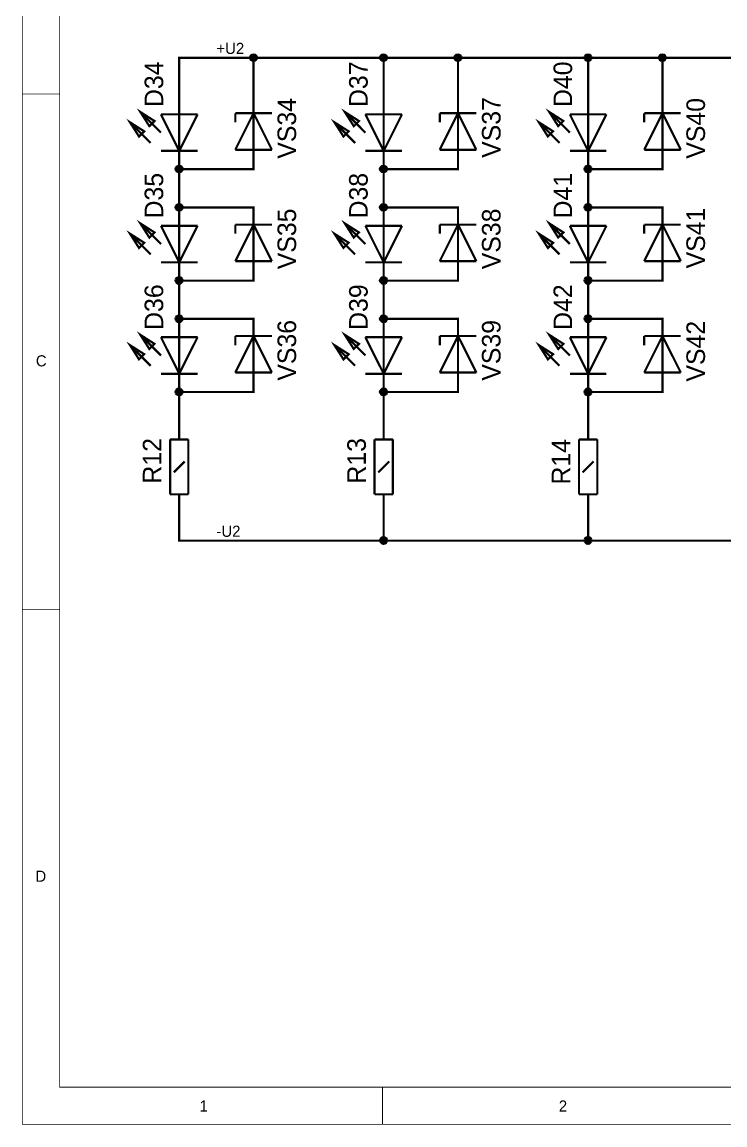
# Model space of a CAD drawing. Header units: millimetres. Extents: x 0 to 394, y 0 to 282.
# Drawn here: x 0 to 96, y 0 to 150.8 of the extents above; entities that cross this region are included whole.
import ezdxf

# ---------------------------------------------------------------- set-up
doc = ezdxf.new("R2010")
doc.units = ezdxf.units.MM
doc.layers.add('Sheet', color=255, linetype='Continuous')

msp = doc.modelspace()

# ---------------------------------------------------------------- linework, layer by layer
at = {"layer": 'Sheet'}
for points, const_width in [([(0, 281.94), (393.66, 281.94), (393.66, 0.04), (0, 0.04), (0, 281.94)], 0.0991), ([(5.08, 276.86), (388.58, 276.86), (388.58, 5.12), (5.08, 5.12), (5.08, 276.86)], 0.0991), ([(21.43, 140.67), (21.43, 145.91), (31.59, 145.91), (31.59, 140.83)], 0.3), ([(31.59, 145.91), (49.37, 145.91), (59.53, 145.91), (77.31, 145.91), (87.47, 145.91), (105.25, 145.91), (115.41, 145.91), (133.19, 145.91), (143.35, 145.91), (161.13, 145.91), (171.29, 145.91), (189.07, 145.91), (199.23, 145.91), (217.01, 145.91), (227.17, 145.91), (244.95, 145.91), (255.11, 145.91), (272.89, 145.91), (283.05, 145.91), (300.83, 145.91), (310.99, 145.91), (330.25, 145.91)], 0.3), ([(49.37, 140.67), (49.37, 145.91)], 0.3), ([(59.53, 145.91), (59.53, 140.83)], 0.3), ([(77.31, 140.67), (77.31, 145.91)], 0.3), ([(87.47, 145.91), (87.47, 140.83)], 0.3), ([(5.08, 140.97), (0, 140.97)], 0.0991), ([(21.43, 138.17), (21.43, 140.67)], 0.3), ([(31.59, 138.33), (31.59, 140.83)], 0.3), ([(49.37, 138.17), (49.37, 140.67)], 0.3), ([(59.53, 138.33), (59.53, 140.83)], 0.3), ([(77.31, 138.17), (77.31, 140.67)], 0.3), ([(87.47, 138.33), (87.47, 140.83)], 0.3), ([(18.93, 135.67), (16.11, 138.5)], 0.3), ([(17.34, 136.56), (16.11, 138.5)], 0.3), ([(18.05, 137.26), (16.11, 138.5)], 0.3), ([(18.93, 138.17), (23.93, 138.17)], 0.3), ([(18.93, 138.17), (21.43, 133.17)], 0.3), ([(23.93, 138.17), (21.43, 133.17)], 0.3), ([(21.43, 133.17), (21.43, 138.17)], 0.3), ([(34.09, 138.33), (29.09, 138.33)], 0.3), ([(29.09, 133.33), (31.59, 138.33)], 0.3), ([(29.09, 138.33), (29.09, 137.08)], 0.3), ([(31.59, 133.33), (31.59, 138.33)], 0.3), ([(31.59, 138.33), (34.09, 133.33)], 0.3), ([(46.87, 135.67), (44.05, 138.5)], 0.3), ([(45.28, 136.56), (44.05, 138.5)], 0.3), ([(45.99, 137.26), (44.05, 138.5)], 0.3), ([(46.87, 138.17), (51.87, 138.17)], 0.3), ([(46.87, 138.17), (49.37, 133.17)], 0.3), ([(51.87, 138.17), (49.37, 133.17)], 0.3), ([(49.37, 133.17), (49.37, 138.17)], 0.3), ([(62.03, 138.33), (57.03, 138.33)], 0.3), ([(57.03, 133.33), (59.53, 138.33)], 0.3), ([(57.03, 138.33), (57.03, 137.08)], 0.3), ([(59.53, 133.33), (59.53, 138.33)], 0.3), ([(59.53, 138.33), (62.03, 133.33)], 0.3), ([(74.81, 135.67), (71.99, 138.5)], 0.3), ([(73.22, 136.56), (71.99, 138.5)], 0.3), ([(73.93, 137.26), (71.99, 138.5)], 0.3), ([(74.81, 138.17), (79.81, 138.17)], 0.3), ([(74.81, 138.17), (77.31, 133.17)], 0.3), ([(79.81, 138.17), (77.31, 133.17)], 0.3), ([(77.31, 133.17), (77.31, 138.17)], 0.3), ([(89.97, 138.33), (84.97, 138.33)], 0.3), ([(84.97, 133.33), (87.47, 138.33)], 0.3), ([(84.97, 138.33), (84.97, 137.08)], 0.3), ([(87.47, 133.33), (87.47, 138.33)], 0.3), ([(87.47, 138.33), (89.97, 133.33)], 0.3), ([(17.52, 134.26), (14.69, 137.09)], 0.3), ([(16.64, 135.85), (14.69, 137.09)], 0.3), ([(15.93, 135.14), (14.69, 137.09)], 0.3), ([(45.46, 134.26), (42.63, 137.09)], 0.3), ([(44.58, 135.85), (42.63, 137.09)], 0.3), ([(43.87, 135.14), (42.63, 137.09)], 0.3), ([(73.4, 134.26), (70.57, 137.09)], 0.3), ([(72.52, 135.85), (70.57, 137.09)], 0.3), ([(71.81, 135.14), (70.57, 137.09)], 0.3), ([(18.93, 133.17), (23.93, 133.17)], 0.3), ([(21.43, 133.17), (21.43, 130.67)], 0.3), ([(34.09, 133.33), (29.09, 133.33)], 0.3), ([(31.59, 133.33), (31.59, 130.83)], 0.3), ([(46.87, 133.17), (51.87, 133.17)], 0.3), ([(49.37, 133.17), (49.37, 130.67)], 0.3), ([(62.03, 133.33), (57.03, 133.33)], 0.3), ([(59.53, 133.33), (59.53, 130.83)], 0.3), ([(74.81, 133.17), (79.81, 133.17)], 0.3), ([(77.31, 133.17), (77.31, 130.67)], 0.3), ([(89.97, 133.33), (84.97, 133.33)], 0.3), ([(87.47, 133.33), (87.47, 130.83)], 0.3), ([(31.59, 125.59), (31.59, 125.43), (21.43, 125.43), (21.43, 130.67), (31.59, 130.67), (31.59, 130.83)], 0.3), ([(59.53, 125.59), (59.53, 125.43), (49.37, 125.43), (49.37, 130.67), (59.53, 130.67), (59.53, 130.83)], 0.3), ([(87.47, 125.59), (87.47, 125.43), (77.31, 125.43), (77.31, 130.67), (87.47, 130.67), (87.47, 130.83)], 0.3), ([(21.43, 122.93), (21.43, 125.43)], 0.3), ([(31.59, 123.09), (31.59, 125.59)], 0.3), ([(49.37, 122.93), (49.37, 125.43)], 0.3), ([(59.53, 123.09), (59.53, 125.59)], 0.3), ([(77.31, 122.93), (77.31, 125.43)], 0.3), ([(87.47, 123.09), (87.47, 125.59)], 0.3), ([(18.93, 120.43), (16.11, 123.26)], 0.3), ([(17.34, 121.32), (16.11, 123.26)], 0.3), ([(18.05, 122.02), (16.11, 123.26)], 0.3), ([(18.93, 122.93), (23.93, 122.93)], 0.3), ([(18.93, 122.93), (21.43, 117.93)], 0.3), ([(23.93, 122.93), (21.43, 117.93)], 0.3), ([(21.43, 117.93), (21.43, 122.93)], 0.3), ([(34.09, 123.09), (29.09, 123.09)], 0.3), ([(29.09, 118.09), (31.59, 123.09)], 0.3), ([(29.09, 123.09), (29.09, 121.84)], 0.3), ([(31.59, 118.09), (31.59, 123.09)], 0.3), ([(31.59, 123.09), (34.09, 118.09)], 0.3), ([(46.87, 120.43), (44.05, 123.26)], 0.3), ([(45.28, 121.32), (44.05, 123.26)], 0.3), ([(45.99, 122.02), (44.05, 123.26)], 0.3), ([(46.87, 122.93), (51.87, 122.93)], 0.3), ([(46.87, 122.93), (49.37, 117.93)], 0.3), ([(51.87, 122.93), (49.37, 117.93)], 0.3), ([(49.37, 117.93), (49.37, 122.93)], 0.3), ([(62.03, 123.09), (57.03, 123.09)], 0.3), ([(57.03, 118.09), (59.53, 123.09)], 0.3), ([(57.03, 123.09), (57.03, 121.84)], 0.3), ([(59.53, 118.09), (59.53, 123.09)], 0.3), ([(59.53, 123.09), (62.03, 118.09)], 0.3), ([(74.81, 120.43), (71.99, 123.26)], 0.3), ([(73.22, 121.32), (71.99, 123.26)], 0.3), ([(73.93, 122.02), (71.99, 123.26)], 0.3), ([(74.81, 122.93), (79.81, 122.93)], 0.3), ([(74.81, 122.93), (77.31, 117.93)], 0.3), ([(79.81, 122.93), (77.31, 117.93)], 0.3), ([(77.31, 117.93), (77.31, 122.93)], 0.3), ([(89.97, 123.09), (84.97, 123.09)], 0.3), ([(84.97, 118.09), (87.47, 123.09)], 0.3), ([(84.97, 123.09), (84.97, 121.84)], 0.3), ([(87.47, 118.09), (87.47, 123.09)], 0.3), ([(87.47, 123.09), (89.97, 118.09)], 0.3), ([(17.52, 119.02), (14.69, 121.85)], 0.3), ([(16.64, 120.61), (14.69, 121.85)], 0.3), ([(15.93, 119.9), (14.69, 121.85)], 0.3), ([(45.46, 119.02), (42.63, 121.85)], 0.3), ([(44.58, 120.61), (42.63, 121.85)], 0.3), ([(43.87, 119.9), (42.63, 121.85)], 0.3), ([(73.4, 119.02), (70.57, 121.85)], 0.3), ([(72.52, 120.61), (70.57, 121.85)], 0.3), ([(71.81, 119.9), (70.57, 121.85)], 0.3), ([(18.93, 117.93), (23.93, 117.93)], 0.3), ([(21.43, 117.93), (21.43, 115.43)], 0.3), ([(34.09, 118.09), (29.09, 118.09)], 0.3), ([(31.59, 118.09), (31.59, 115.59)], 0.3), ([(46.87, 117.93), (51.87, 117.93)], 0.3), ([(49.37, 117.93), (49.37, 115.43)], 0.3), ([(62.03, 118.09), (57.03, 118.09)], 0.3), ([(59.53, 118.09), (59.53, 115.59)], 0.3), ([(74.81, 117.93), (79.81, 117.93)], 0.3), ([(77.31, 117.93), (77.31, 115.43)], 0.3), ([(89.97, 118.09), (84.97, 118.09)], 0.3), ([(87.47, 118.09), (87.47, 115.59)], 0.3), ([(31.59, 110.35), (31.59, 110.19), (21.43, 110.19), (21.43, 115.43), (31.59, 115.43), (31.59, 115.59)], 0.3), ([(59.53, 110.35), (59.53, 110.19), (49.37, 110.19), (49.37, 115.43), (59.53, 115.43), (59.53, 115.59)], 0.3), ([(87.47, 110.35), (87.47, 110.19), (77.31, 110.19), (77.31, 115.43), (87.47, 115.43), (87.47, 115.59)], 0.3), ([(21.43, 107.69), (21.43, 110.19)], 0.3), ([(31.59, 107.85), (31.59, 110.35)], 0.3), ([(49.37, 107.69), (49.37, 110.19)], 0.3), ([(59.53, 107.85), (59.53, 110.35)], 0.3), ([(77.31, 107.69), (77.31, 110.19)], 0.3), ([(87.47, 107.85), (87.47, 110.35)], 0.3), ([(18.93, 105.19), (16.11, 108.02)], 0.3), ([(17.34, 106.08), (16.11, 108.02)], 0.3), ([(18.05, 106.78), (16.11, 108.02)], 0.3), ([(18.93, 107.69), (23.93, 107.69)], 0.3), ([(18.93, 107.69), (21.43, 102.69)], 0.3), ([(23.93, 107.69), (21.43, 102.69)], 0.3), ([(21.43, 102.69), (21.43, 107.69)], 0.3), ([(34.09, 107.85), (29.09, 107.85)], 0.3), ([(29.09, 102.85), (31.59, 107.85)], 0.3), ([(29.09, 107.85), (29.09, 106.6)], 0.3), ([(31.59, 102.85), (31.59, 107.85)], 0.3), ([(31.59, 107.85), (34.09, 102.85)], 0.3), ([(46.87, 105.19), (44.05, 108.02)], 0.3), ([(45.28, 106.08), (44.05, 108.02)], 0.3), ([(45.99, 106.78), (44.05, 108.02)], 0.3), ([(46.87, 107.69), (51.87, 107.69)], 0.3), ([(46.87, 107.69), (49.37, 102.69)], 0.3), ([(51.87, 107.69), (49.37, 102.69)], 0.3), ([(49.37, 102.69), (49.37, 107.69)], 0.3), ([(62.03, 107.85), (57.03, 107.85)], 0.3), ([(57.03, 102.85), (59.53, 107.85)], 0.3), ([(57.03, 107.85), (57.03, 106.6)], 0.3), ([(59.53, 102.85), (59.53, 107.85)], 0.3), ([(59.53, 107.85), (62.03, 102.85)], 0.3), ([(74.81, 105.19), (71.99, 108.02)], 0.3), ([(73.22, 106.08), (71.99, 108.02)], 0.3), ([(73.93, 106.78), (71.99, 108.02)], 0.3), ([(74.81, 107.69), (79.81, 107.69)], 0.3), ([(74.81, 107.69), (77.31, 102.69)], 0.3), ([(79.81, 107.69), (77.31, 102.69)], 0.3), ([(77.31, 102.69), (77.31, 107.69)], 0.3), ([(89.97, 107.85), (84.97, 107.85)], 0.3), ([(84.97, 102.85), (87.47, 107.85)], 0.3), ([(84.97, 107.85), (84.97, 106.6)], 0.3), ([(87.47, 102.85), (87.47, 107.85)], 0.3), ([(87.47, 107.85), (89.97, 102.85)], 0.3), ([(17.52, 103.78), (14.69, 106.61)], 0.3), ([(16.64, 105.37), (14.69, 106.61)], 0.3), ([(15.93, 104.66), (14.69, 106.61)], 0.3), ([(45.46, 103.78), (42.63, 106.61)], 0.3), ([(44.58, 105.37), (42.63, 106.61)], 0.3), ([(43.87, 104.66), (42.63, 106.61)], 0.3), ([(73.4, 103.78), (70.57, 106.61)], 0.3), ([(72.52, 105.37), (70.57, 106.61)], 0.3), ([(71.81, 104.66), (70.57, 106.61)], 0.3), ([(18.93, 102.69), (23.93, 102.69)], 0.3), ([(21.43, 102.69), (21.43, 100.19)], 0.3), ([(34.09, 102.85), (29.09, 102.85)], 0.3), ([(31.59, 102.85), (31.59, 100.35)], 0.3), ([(46.87, 102.69), (51.87, 102.69)], 0.3), ([(49.37, 102.69), (49.37, 100.19)], 0.3), ([(62.03, 102.85), (57.03, 102.85)], 0.3), ([(59.53, 102.85), (59.53, 100.35)], 0.3), ([(74.81, 102.69), (79.81, 102.69)], 0.3), ([(77.31, 102.69), (77.31, 100.19)], 0.3), ([(89.97, 102.85), (84.97, 102.85)], 0.3), ([(87.47, 102.85), (87.47, 100.35)], 0.3), ([(31.59, 100.35), (31.59, 100.19), (21.43, 100.19), (21.43, 94.95)], 0.3), ([(59.53, 100.35), (59.53, 100.19), (49.37, 100.19), (49.37, 94.95)], 0.3), ([(87.47, 100.35), (87.47, 100.19), (77.31, 100.19), (77.31, 94.95)], 0.3), ([(21.43, 93.7), (21.43, 94.95)], 0.3), ([(49.37, 93.7), (49.37, 94.95)], 0.3), ([(77.31, 93.7), (77.31, 94.95)], 0.3), ([(20.18, 86.2), (20.18, 93.7)], 0.3), ([(20.18, 93.7), (22.68, 93.7)], 0.3), ([(22.68, 93.7), (22.68, 86.2)], 0.3), ([(48.12, 86.2), (48.12, 93.7)], 0.3), ([(48.12, 93.7), (50.62, 93.7)], 0.3), ([(50.62, 93.7), (50.62, 86.2)], 0.3), ([(76.06, 86.2), (76.06, 93.7)], 0.3), ([(76.06, 93.7), (78.56, 93.7)], 0.3), ([(78.56, 93.7), (78.56, 86.2)], 0.3), ([(20.68, 89.2), (22.18, 90.7)], 0.3), ([(48.62, 89.2), (50.12, 90.7)], 0.3), ([(76.56, 89.2), (78.06, 90.7)], 0.3), ([(22.68, 86.2), (20.18, 86.2)], 0.3), ([(21.43, 86.2), (21.43, 84.95)], 0.3), ([(50.62, 86.2), (48.12, 86.2)], 0.3), ([(49.37, 86.2), (49.37, 84.95)], 0.3), ([(78.56, 86.2), (76.06, 86.2)], 0.3), ([(77.31, 86.2), (77.31, 84.95)], 0.3), ([(21.43, 84.95), (21.43, 79.87), (49.37, 79.87), (77.31, 79.87), (105.25, 79.87), (133.19, 79.87), (161.13, 79.87), (189.07, 79.87), (217.01, 79.87), (244.95, 79.87), (272.89, 79.87), (300.83, 79.87), (300.83, 80.01), (330.25, 80.01), (330.25, 84.95)], 0.3), ([(49.37, 84.95), (49.37, 79.87)], 0.3), ([(77.31, 84.95), (77.31, 79.87)], 0.3), ([(5.08, 70.48), (0, 70.48)], 0.0991), ([(49.21, 5.08), (49.21, 0)], 0.0991)]:
    msp.add_lwpolyline(points, dxfattribs=dict(at, const_width=const_width))
at = {"layer": 'Sheet', "const_width": 0.508}
for points in [[(31.34, 145.91, 1), (31.85, 145.91, 1)], [(49.12, 145.91, 1), (49.63, 145.91, 1)], [(59.28, 145.91, 1), (59.79, 145.91, 1)], [(77.06, 145.91, 1), (77.57, 145.91, 1)], [(87.22, 145.91, 1), (87.73, 145.91, 1)], [(21.18, 130.67, 1), (21.69, 130.67, 1)], [(49.12, 130.67, 1), (49.63, 130.67, 1)], [(77.06, 130.67, 1), (77.57, 130.67, 1)], [(21.18, 125.43, 1), (21.69, 125.43, 1)], [(49.12, 125.43, 1), (49.63, 125.43, 1)], [(77.06, 125.43, 1), (77.57, 125.43, 1)], [(21.18, 115.43, 1), (21.69, 115.43, 1)], [(49.12, 115.43, 1), (49.63, 115.43, 1)], [(77.06, 115.43, 1), (77.57, 115.43, 1)], [(21.18, 110.19, 1), (21.69, 110.19, 1)], [(49.12, 110.19, 1), (49.63, 110.19, 1)], [(77.06, 110.19, 1), (77.57, 110.19, 1)], [(21.18, 100.19, 1), (21.69, 100.19, 1)], [(49.12, 100.19, 1), (49.63, 100.19, 1)], [(77.06, 100.19, 1), (77.57, 100.19, 1)], [(49.12, 79.87, 1), (49.63, 79.87, 1)], [(77.06, 79.87, 1), (77.57, 79.87, 1)]]:
    msp.add_lwpolyline(points, format="xyb", close=True, dxfattribs=at)
at = {"layer": 'Sheet', "const_width": 0.3}
for points in [[(18.05, 137.26), (17.34, 136.56), (16.11, 138.5), (18.05, 137.26)], [(16.11, 138.5), (17.34, 136.56), (18.05, 137.26), (16.11, 138.5)], [(45.99, 137.26), (45.28, 136.56), (44.05, 138.5), (45.99, 137.26)], [(44.05, 138.5), (45.28, 136.56), (45.99, 137.26), (44.05, 138.5)], [(73.93, 137.26), (73.22, 136.56), (71.99, 138.5), (73.93, 137.26)], [(71.99, 138.5), (73.22, 136.56), (73.93, 137.26), (71.99, 138.5)], [(16.64, 135.85), (15.93, 135.14), (14.69, 137.09), (16.64, 135.85)], [(14.69, 137.09), (15.93, 135.14), (16.64, 135.85), (14.69, 137.09)], [(44.58, 135.85), (43.87, 135.14), (42.63, 137.09), (44.58, 135.85)], [(42.63, 137.09), (43.87, 135.14), (44.58, 135.85), (42.63, 137.09)], [(72.52, 135.85), (71.81, 135.14), (70.57, 137.09), (72.52, 135.85)], [(70.57, 137.09), (71.81, 135.14), (72.52, 135.85), (70.57, 137.09)], [(18.05, 122.02), (17.34, 121.32), (16.11, 123.26), (18.05, 122.02)], [(16.11, 123.26), (17.34, 121.32), (18.05, 122.02), (16.11, 123.26)], [(45.99, 122.02), (45.28, 121.32), (44.05, 123.26), (45.99, 122.02)], [(44.05, 123.26), (45.28, 121.32), (45.99, 122.02), (44.05, 123.26)], [(73.93, 122.02), (73.22, 121.32), (71.99, 123.26), (73.93, 122.02)], [(71.99, 123.26), (73.22, 121.32), (73.93, 122.02), (71.99, 123.26)], [(16.64, 120.61), (15.93, 119.9), (14.69, 121.85), (16.64, 120.61)], [(14.69, 121.85), (15.93, 119.9), (16.64, 120.61), (14.69, 121.85)], [(44.58, 120.61), (43.87, 119.9), (42.63, 121.85), (44.58, 120.61)], [(42.63, 121.85), (43.87, 119.9), (44.58, 120.61), (42.63, 121.85)], [(72.52, 120.61), (71.81, 119.9), (70.57, 121.85), (72.52, 120.61)], [(70.57, 121.85), (71.81, 119.9), (72.52, 120.61), (70.57, 121.85)], [(18.05, 106.78), (17.34, 106.08), (16.11, 108.02), (18.05, 106.78)], [(16.11, 108.02), (17.34, 106.08), (18.05, 106.78), (16.11, 108.02)], [(45.99, 106.78), (45.28, 106.08), (44.05, 108.02), (45.99, 106.78)], [(44.05, 108.02), (45.28, 106.08), (45.99, 106.78), (44.05, 108.02)], [(73.93, 106.78), (73.22, 106.08), (71.99, 108.02), (73.93, 106.78)], [(71.99, 108.02), (73.22, 106.08), (73.93, 106.78), (71.99, 108.02)], [(16.64, 105.37), (15.93, 104.66), (14.69, 106.61), (16.64, 105.37)], [(14.69, 106.61), (15.93, 104.66), (16.64, 105.37), (14.69, 106.61)], [(44.58, 105.37), (43.87, 104.66), (42.63, 106.61), (44.58, 105.37)], [(42.63, 106.61), (43.87, 104.66), (44.58, 105.37), (42.63, 106.61)], [(72.52, 105.37), (71.81, 104.66), (70.57, 106.61), (72.52, 105.37)], [(70.57, 106.61), (71.81, 104.66), (72.52, 105.37), (70.57, 106.61)]]:
    msp.add_lwpolyline(points, close=True, dxfattribs=at)
at = {"layer": 'Sheet'}
for centre, major_axis, ratio in [((31.57, 145.93), (0, 0.487), 0.999917), ((31.57, 145.93), (0, 0.487), 0.999917), ((31.57, 145.93), (0, 0.487), 0.999917), ((31.57, 145.93), (0, 0.487), 0.999917), ((49.35, 145.93), (0, 0.487), 0.999917), ((49.35, 145.93), (0, 0.487), 0.999917), ((49.35, 145.93), (0, 0.487), 0.999917), ((49.35, 145.93), (0, 0.487), 0.999917), ((59.51, 145.93), (0, 0.487), 0.999911), ((59.51, 145.93), (0, 0.487), 0.999911), ((59.51, 145.93), (0, 0.487), 0.999911), ((59.51, 145.93), (0, 0.487), 0.999911), ((77.29, 145.93), (0, 0.487), 0.999917), ((77.29, 145.93), (0, 0.487), 0.999917), ((77.29, 145.93), (0, 0.487), 0.999917), ((77.29, 145.93), (0, 0.487), 0.999917), ((87.45, 145.93), (0, 0.487), 0.999917), ((87.45, 145.93), (0, 0.487), 0.999917), ((87.45, 145.93), (0, 0.487), 0.999917), ((87.45, 145.93), (0, 0.487), 0.999917), ((21.41, 130.69), (0.488, 0), 0.997356), ((21.41, 130.69), (0.488, 0), 0.997356), ((21.41, 130.69), (0.488, 0), 0.997356), ((21.41, 130.69), (0.488, 0), 0.997356), ((21.41, 130.69), (0.488, 0), 0.997356), ((49.35, 130.69), (0, 0.487), 0.999927), ((49.35, 130.69), (0, 0.487), 0.999927), ((49.35, 130.69), (0, 0.487), 0.999927), ((49.35, 130.69), (0, 0.487), 0.999927), ((49.35, 130.69), (0, 0.487), 0.999927), ((77.29, 130.69), (0, 0.487), 0.999927), ((77.29, 130.69), (0, 0.487), 0.999927), ((77.29, 130.69), (0, 0.487), 0.999927), ((77.29, 130.69), (0, 0.487), 0.999927), ((77.29, 130.69), (0, 0.487), 0.999927), ((21.41, 125.45), (0.488, 0), 0.997367), ((21.41, 125.45), (0.488, 0), 0.997367), ((21.41, 125.45), (0.488, 0), 0.997367), ((21.41, 125.45), (0.488, 0), 0.997367), ((21.41, 125.45), (0.488, 0), 0.997367), ((49.35, 125.45), (0, 0.487), 0.999917), ((49.35, 125.45), (0, 0.487), 0.999917), ((49.35, 125.45), (0, 0.487), 0.999917), ((49.35, 125.45), (0, 0.487), 0.999917), ((49.35, 125.45), (0, 0.487), 0.999917), ((77.29, 125.45), (0, 0.487), 0.999917), ((77.29, 125.45), (0, 0.487), 0.999917), ((77.29, 125.45), (0, 0.487), 0.999917), ((77.29, 125.45), (0, 0.487), 0.999917), ((77.29, 125.45), (0, 0.487), 0.999917), ((21.41, 115.45), (0.488, 0), 0.997367), ((21.41, 115.45), (0.488, 0), 0.997367), ((21.41, 115.45), (0.488, 0), 0.997367), ((21.41, 115.45), (0.488, 0), 0.997367), ((21.41, 115.45), (0.488, 0), 0.997367), ((49.35, 115.45), (0, 0.487), 0.999917), ((49.35, 115.45), (0, 0.487), 0.999917), ((49.35, 115.45), (0, 0.487), 0.999917), ((49.35, 115.45), (0, 0.487), 0.999917), ((49.35, 115.45), (0, 0.487), 0.999917), ((77.29, 115.45), (0, 0.487), 0.999917), ((77.29, 115.45), (0, 0.487), 0.999917), ((77.29, 115.45), (0, 0.487), 0.999917), ((77.29, 115.45), (0, 0.487), 0.999917), ((77.29, 115.45), (0, 0.487), 0.999917), ((21.41, 110.21), (0.488, 0), 0.997346), ((21.41, 110.21), (0.488, 0), 0.997346), ((21.41, 110.21), (0.488, 0), 0.997346), ((21.41, 110.21), (0.488, 0), 0.997346), ((21.41, 110.21), (0.488, 0), 0.997346), ((49.35, 110.21), (0, 0.487), 0.999937), ((49.35, 110.21), (0, 0.487), 0.999937), ((49.35, 110.21), (0, 0.487), 0.999937), ((49.35, 110.21), (0, 0.487), 0.999937), ((49.35, 110.21), (0, 0.487), 0.999937), ((77.29, 110.21), (0, 0.487), 0.999937), ((77.29, 110.21), (0, 0.487), 0.999937), ((77.29, 110.21), (0, 0.487), 0.999937), ((77.29, 110.21), (0, 0.487), 0.999937), ((77.29, 110.21), (0, 0.487), 0.999937), ((21.41, 100.21), (0.488, 0), 0.997367), ((21.41, 100.21), (0.488, 0), 0.997367), ((21.41, 100.21), (0.488, 0), 0.997367), ((21.41, 100.21), (0.488, 0), 0.997367), ((21.41, 100.21), (0.488, 0), 0.997367), ((49.35, 100.21), (0, 0.487), 0.999917), ((49.35, 100.21), (0, 0.487), 0.999917), ((49.35, 100.21), (0, 0.487), 0.999917), ((49.35, 100.21), (0, 0.487), 0.999917), ((49.35, 100.21), (0, 0.487), 0.999917), ((77.29, 100.21), (0, 0.487), 0.999917), ((77.29, 100.21), (0, 0.487), 0.999917), ((77.29, 100.21), (0, 0.487), 0.999917), ((77.29, 100.21), (0, 0.487), 0.999917), ((77.29, 100.21), (0, 0.487), 0.999917), ((49.35, 79.89), (0, 0.487), 0.999917), ((49.35, 79.89), (0, 0.487), 0.999917), ((49.35, 79.89), (0, 0.487), 0.999917), ((49.35, 79.89), (0, 0.487), 0.999917), ((77.29, 79.89), (0, 0.487), 0.999917), ((77.29, 79.89), (0, 0.487), 0.999917), ((77.29, 79.89), (0, 0.487), 0.999917), ((77.29, 79.89), (0, 0.487), 0.999917)]:
    msp.add_ellipse(centre, major_axis=major_axis, ratio=ratio, dxfattribs=at)

# ---------------------------------------------------------------- texts
for s, height, p in [('+U2', 1.524, (26.51, 146.43)), ('C', 1.52, (1.84, 103.7)), ('-U2', 1.524, (26.51, 80.39)), ('D', 1.52, (1.78, 33.21)), ('1', 1.52, (24.2, 1.78)), ('2', 1.52, (73.31, 1.78))]:
    msp.add_text(s, height=height, dxfattribs=at).set_placement(p)
for s, p in [('D34', (19.24, 139.17)), ('D37', (47.18, 139.17)), ('D40', (75.12, 139.17)), ('VS34', (37.4, 132.1)), ('VS37', (65.34, 132.22)), ('VS40', (93.28, 132.1)), ('D35', (19.24, 123.93)), ('D38', (47.18, 123.93)), ('D41', (75.12, 123.93)), ('VS41', (93.28, 117.1)), ('VS35', (37.4, 116.98)), ('VS38', (65.34, 116.98)), ('D36', (19.24, 108.69)), ('D39', (47.18, 108.69)), ('D42', (75.12, 108.69)), ('VS36', (37.4, 101.74)), ('VS39', (65.34, 101.74)), ('VS42', (93.28, 101.62)), ('R12', (18.99, 87.67)), ('R13', (46.93, 87.67)), ('R14', (74.87, 87.54))]:
    msp.add_text(s, height=2.54, rotation=90, dxfattribs=at).set_placement(p)

doc.saveas('drawing.dxf')
